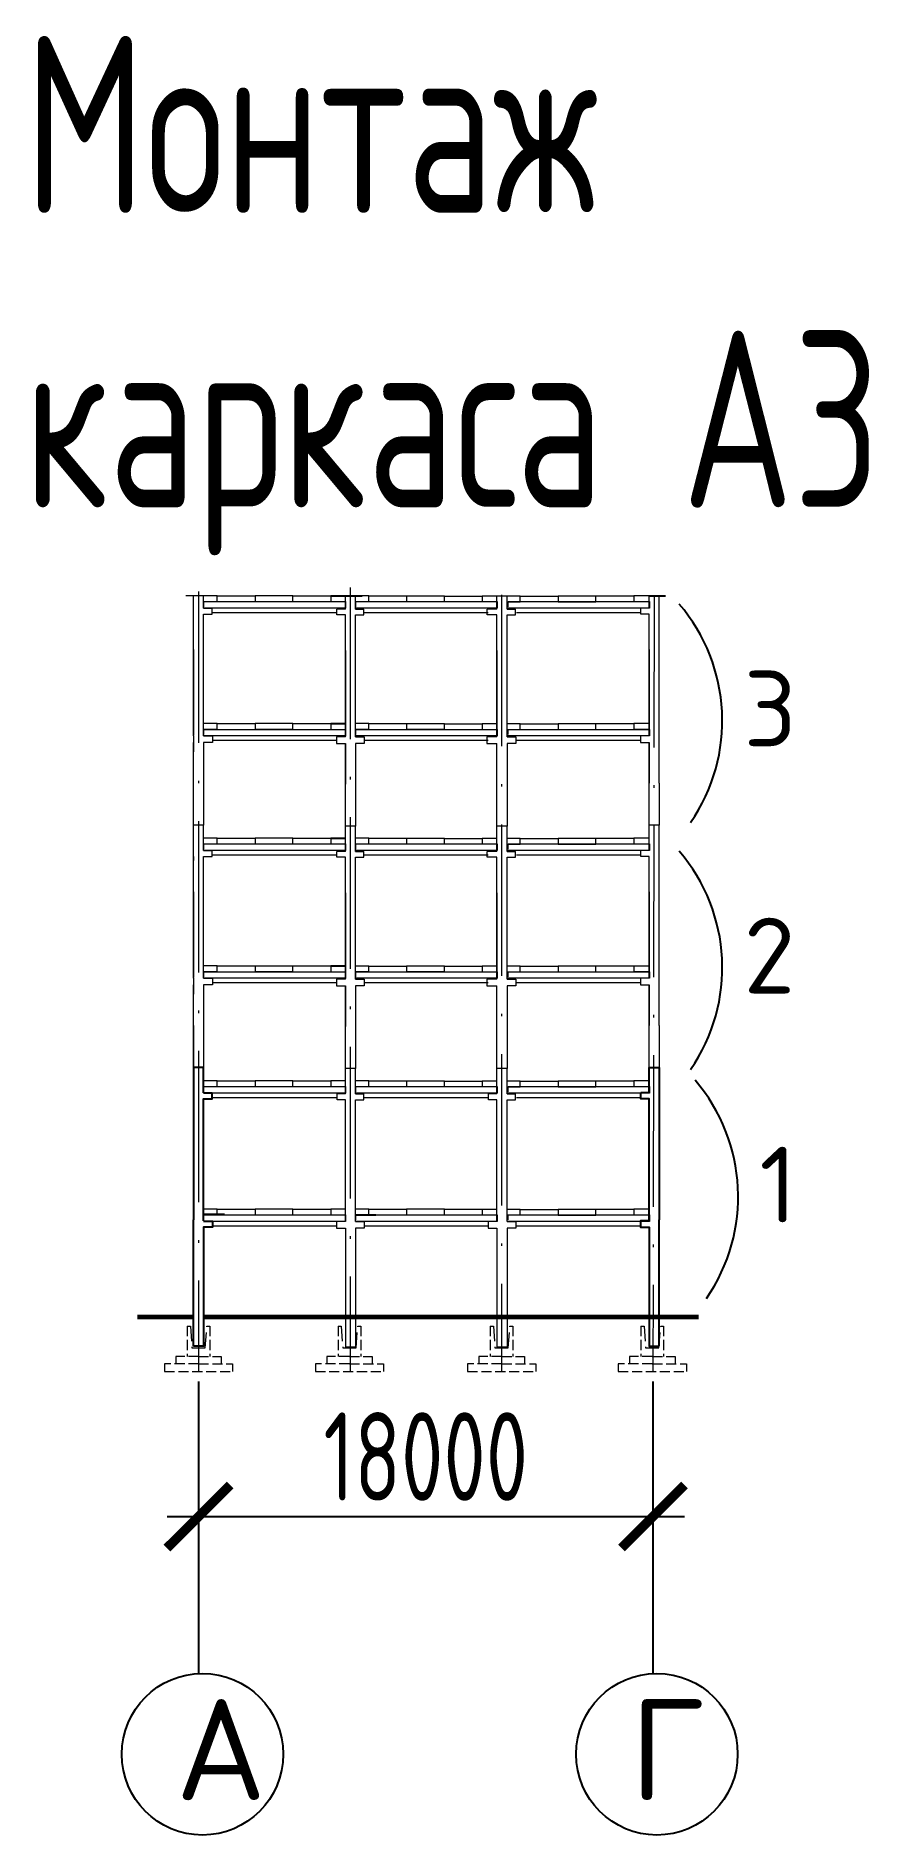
# Paper-space layout 'Лист3' of a CAD drawing. Header units: millimetres. Extents: x 76 to 109, y 129.3 to 200.6.
import ezdxf

# ---------------------------------------------------------------- set-up
doc = ezdxf.new("R2010")
doc.units = ezdxf.units.MM
doc.header["$LTSCALE"] = 0.5
doc.linetypes.add('ACAD_ISO10W100', pattern=[18, 12, -3, 0, -3])
doc.linetypes.add('JIS_02_4.0', pattern=[5.5, 4, -1.5])
doc.layers.add('ЛИНИИ_045', color=254, linetype='Continuous')
doc.layers.add('размеры', color=7, linetype='Continuous')
for name, color, linetype, lineweight in [('ТОНКИЕе', 7, 'Continuous', 25), ('Я Тонкая', 2, 'Continuous', 15), ('Я Штриховая', 6, 'JIS_02_4.0', 15), ('яОсевая', 3, 'ACAD_ISO10W100', 15), ('яТолстая', 1, 'Continuous', 60), ('яШтриховая', 6, 'JIS_02_4.0', 15)]:
    doc.layers.add(name, color=color, linetype=linetype, lineweight=lineweight)
doc.styles.add('Наклонный', font='isocpeur.ttf', dxfattribs={"width": 0.7, "height": 3.5})
doc.styles.add('Наклонный 5', font='isocpeur.ttf', dxfattribs={"height": 7})
doc.dimstyles.new('СТРОИТЕЛЬНЫЙ', dxfattribs={"dimtxt": 3.5, "dimasz": 2.5, "dimexe": 1.25, "dimexo": 0.625, "dimtad": 1, "dimdec": 0, "dimlfac": 500, "dimdsep": 46, "dimtxsty": 'Наклонный', "dimblk1": 'ARCHTICK', "dimblk2": 'ARCHTICK', "dimsah": 1, "dimcen": 0, "dimdle": 1.25, "dimadec": 0, "dimazin": 0, "dimtfac": 0.75, "dimtdec": 0, "dimtmove": 0, "dimatfit": 3, "dimldrblk": 'ARCHTICK', "dimfxl": 1, "dimtolj": 1, "dimtzin": 0, "dimarcsym": 0})

# ---------------------------------------------------------------- blocks, each defined once
blk = doc.blocks.new('_ArchTick')
at = {"color": 0, "linetype": 'ByBlock', "const_width": 0.15}
blk.add_lwpolyline([(-0.5, -0.5), (0.5, 0.5)], dxfattribs=at)
blk = doc.blocks.new('*D851')
at = {"layer": 'Defpoints', "color": 0}
for p in [(82.477, 145.238), (100.477, 145.238), (100.477, 141.934)]:
    blk.add_point(p, dxfattribs=at)
at = {"layer": 'размеры', "color": 0, "lineweight": -2}
for p, q in [((82.477, 144.613), (82.477, 140.684)), ((100.477, 144.613), (100.477, 140.684)), ((81.227, 141.934), (101.727, 141.934))]:
    blk.add_line(p, q, dxfattribs=at)
at = {"layer": 'размеры', "color": 0, "lineweight": -2, "xscale": 2.5, "yscale": 2.5, "zscale": 2.5, "rotation": 180}
blk.add_blockref('_ArchTick', (82.477, 141.934), dxfattribs=at)
at = {"layer": 'размеры', "color": 0, "lineweight": -2, "xscale": 2.5, "yscale": 2.5, "zscale": 2.5}
blk.add_blockref('_ArchTick', (100.477, 141.934), dxfattribs=at)
at = {"layer": 'размеры', "color": 0, "insert": (91.477, 144.309), "char_height": 3.5, "attachment_point": 5, "style": 'Наклонный'}
blk.add_mtext('\\A1;18000', dxfattribs=at)

psp = doc.layouts.new('Лист3')

# ---------------------------------------------------------------- linework, layer by layer
at = {"lineweight": 20}
for points in [[(82.6765, 178.1911), (83.2165, 178.1911), (83.2165, 178.4111), (81.977, 178.4123)], [(82.2764, 172.8585), (82.2764, 178.4111)], [(82.6769, 177.9188), (82.6769, 177.9188), (82.6769, 177.9188), (82.6767, 178.4111)], [(83.2165, 178.1911), (83.2165, 178.4111), (84.7165, 178.4111), (84.7165, 178.181)], [(84.7165, 178.187), (84.7165, 178.187), (86.2165, 178.187), (86.2165, 178.407), (84.7165, 178.407), (84.7165, 178.187)], [(86.2165, 178.1911), (86.2165, 178.4111), (87.7165, 178.4111), (87.7165, 178.181)], [(88.2939, 177.8809), (88.2942, 178.4092)], [(88.695, 177.8809), (88.695, 177.8809), (88.695, 177.8809), (88.6947, 178.4079)], [(88.6952, 178.187), (89.2165, 178.187), (89.2165, 178.407), (88.6952, 178.407)], [(89.2165, 178.187), (89.2165, 178.407), (90.7165, 178.407), (90.7165, 178.1769)], [(90.7165, 178.1829), (90.7165, 178.1829), (92.2165, 178.1829), (92.2165, 178.4029), (90.7165, 178.4029), (90.7165, 178.1829)], [(92.2165, 178.1829), (92.2165, 178.4029), (93.7165, 178.4029), (93.7165, 178.1728)], [(95.2165, 178.3987), (93.7165, 178.3987), (93.7165, 178.1787)], [(94.2955, 177.8809), (94.2958, 178.3987)], [(94.6966, 177.8809), (94.6966, 177.8809), (94.6966, 177.8809), (94.6963, 178.3987)], [(94.6968, 178.1787), (95.2165, 178.1787), (95.2165, 178.3987), (94.6968, 178.3987)], [(95.2165, 178.1787), (95.2165, 178.3987), (96.7165, 178.3987), (96.7165, 178.1686)], [(96.7165, 178.1746), (96.7165, 178.1746), (98.2165, 178.1746), (98.2165, 178.3946), (96.7165, 178.3946), (96.7165, 178.1746)], [(98.2165, 178.1911), (98.2165, 178.4111), (99.7165, 178.4111), (99.7165, 178.181)], [(99.7165, 178.187), (99.7165, 178.187), (100.3269, 178.187), (100.3269, 178.407), (99.7165, 178.407), (99.7165, 178.187)], [(100.3257, 177.9188), (100.3259, 178.407)], [(100.7262, 177.6062), (100.7262, 177.6062), (100.7262, 177.6062), (100.7262, 178.407)], [(82.6764, 177.5218), (82.6764, 177.6905), (83.0096, 177.6905), (83.0096, 177.9222)], [(82.6764, 172.8585), (82.6764, 177.6062)], [(82.6875, 177.981), (82.6875, 178.181), (88.2925, 178.181), (88.2925, 177.9188), (82.6769, 177.9188)], [(82.6769, 177.9188), (83.0096, 177.9222)], [(83.0186, 177.7468), (87.9329, 177.7468)], [(88.2945, 177.6527), (88.2945, 177.6527), (87.9612, 177.6527), (87.9612, 177.8843)], [(88.2939, 177.8809), (87.9612, 177.8843)], [(88.2945, 172.8206), (88.294, 177.6527)], [(88.7014, 177.981), (88.7014, 178.181), (94.3064, 178.181), (94.3064, 177.9188), (88.6908, 177.9188)], [(88.6945, 177.4839), (88.6945, 177.6527), (89.0277, 177.6527), (89.0277, 177.8843)], [(88.6945, 172.8206), (88.6945, 177.5683)], [(88.695, 177.8809), (89.0277, 177.8843)], [(89.0325, 177.7468), (93.9468, 177.7468)], [(94.2961, 177.6527), (94.2961, 177.6527), (93.9068, 177.6527), (93.9068, 177.8843)], [(94.2961, 177.8809), (93.9068, 177.8843)], [(94.2961, 172.8206), (94.2956, 177.6527)], [(94.2961, 177.4839), (94.2961, 177.6527)], [(94.6961, 177.4839), (94.6961, 177.6527), (95.0293, 177.6527), (95.0293, 177.8843)], [(94.6961, 172.8206), (94.6961, 177.5683)], [(94.6966, 177.8809), (95.0293, 177.8843)], [(94.7365, 177.981), (94.7365, 178.181), (100.3414, 178.181), (100.3414, 177.9188), (94.7259, 177.9188)], [(95.0676, 177.7468), (99.9819, 177.7468)], [(100.3262, 177.6905), (100.3262, 177.6905), (99.993, 177.6905), (99.993, 177.9222)], [(100.3257, 177.9188), (99.993, 177.9222)], [(100.3262, 172.8585), (100.3262, 177.6905)], [(100.7262, 170.9877), (100.7262, 177.6062)], [(82.2764, 176.2811), (82.2764, 172.8905)], [(88.2945, 176.2432), (88.2945, 172.8527)], [(94.2961, 176.2432), (94.2961, 172.8527)], [(100.3262, 176.2811), (100.3262, 172.8905)], [(82.676, 173.1308), (83.216, 173.1308), (83.216, 173.3508), (82.676, 173.3508)], [(83.216, 173.1308), (83.216, 173.3508), (84.716, 173.3508), (84.716, 173.1208)], [(84.716, 173.1267), (84.716, 173.1267), (86.216, 173.1267), (86.216, 173.3467), (84.716, 173.3467), (84.716, 173.1267)], [(86.216, 173.1308), (86.216, 173.3508), (87.716, 173.3508), (87.716, 173.1208)], [(88.6946, 173.1267), (89.216, 173.1267), (89.216, 173.3467), (88.6946, 173.3467)], [(89.216, 173.1267), (89.216, 173.3467), (90.716, 173.3467), (90.716, 173.1166)], [(90.716, 173.1226), (90.716, 173.1226), (92.216, 173.1226), (92.216, 173.3426), (90.716, 173.3426), (90.716, 173.1226)], [(92.216, 173.1226), (92.216, 173.3426), (93.716, 173.3426), (93.716, 173.1125)], [(94.2962, 173.3384), (93.716, 173.3384), (93.716, 173.1184)], [(94.6962, 173.1184), (95.216, 173.1184), (95.216, 173.3384), (94.6962, 173.3384)], [(95.216, 173.1184), (95.216, 173.3384), (96.716, 173.3384), (96.716, 173.1083)], [(96.716, 173.1143), (96.716, 173.1143), (98.216, 173.1143), (98.216, 173.3343), (96.716, 173.3343), (96.716, 173.1143)], [(98.216, 173.1308), (98.216, 173.3508), (99.716, 173.3508), (99.716, 173.1208)], [(99.716, 173.1267), (99.716, 173.1267), (100.3264, 173.1267), (100.3264, 173.3467), (99.716, 173.3467), (99.716, 173.1267)], [(82.2764, 172.8585), (82.2764, 172.8905)], [(82.2764, 172.8585), (82.2783, 172.8322), (82.2783, 172.574), (82.2764, 172.6004), (82.2764, 172.2283)], [(82.2764, 169.3249), (82.2764, 172.6004)], [(82.687, 172.9208), (82.687, 173.1208), (88.2919, 173.1208), (88.2919, 172.8585), (82.6764, 172.8585)], [(82.6764, 172.8585), (83.0247, 172.8585), (83.0247, 172.6004), (82.6764, 172.6004), (82.6764, 170.9877)], [(83.0181, 172.6865), (87.9324, 172.6865)], [(88.2945, 172.8206), (87.9461, 172.8206), (87.9461, 172.5625), (88.2945, 172.5625), (88.2945, 170.9498)], [(88.2945, 172.8206), (88.2945, 172.8527)], [(88.2945, 169.287), (88.2945, 172.5625)], [(88.2963, 172.5362), (88.2945, 172.5625), (88.2945, 172.1904)], [(88.7009, 172.9208), (88.7009, 173.1208), (94.3058, 173.1208), (94.3058, 172.8585), (88.6903, 172.8585)], [(88.6945, 172.8206), (89.0428, 172.8206), (89.0428, 172.5625), (88.6945, 172.5625), (88.6945, 170.9498)], [(89.032, 172.6865), (93.9463, 172.6865)], [(94.2961, 172.8206), (93.8917, 172.8206), (93.8917, 172.5625), (94.2961, 172.5625), (94.2961, 172.5625)], [(94.2961, 172.8206), (94.2961, 172.8527)], [(94.2961, 169.287), (94.2961, 172.5625)], [(94.6961, 172.8206), (95.0444, 172.8206), (95.0444, 172.5625), (94.6961, 172.5625), (94.6961, 170.9498)], [(94.736, 172.9208), (94.736, 173.1208), (100.3409, 173.1208), (100.3409, 172.8585), (94.7254, 172.8585)], [(95.0671, 172.6865), (99.9814, 172.6865)], [(100.3262, 172.8585), (99.9779, 172.8585), (99.9779, 172.6004), (100.3262, 172.6004), (100.3262, 170.9877)], [(100.3262, 172.8585), (100.3262, 172.8905)], [(100.3262, 169.3249), (100.3262, 172.6004)], [(82.6764, 170.9877), (82.6764, 169.3194), (82.2764, 169.3249)], [(88.6945, 170.9498), (88.6945, 169.2816), (88.2945, 169.287)], [(94.6961, 170.9498), (94.6961, 169.2816), (94.2961, 169.287)], [(100.7262, 170.9877), (100.7262, 169.3194), (100.3262, 169.3249)], [(82.2759, 168.3161), (82.2764, 169.3194)], [(82.6769, 168.3161), (82.6769, 168.3161), (82.6769, 168.3161), (82.6764, 169.3194), (82.2764, 169.3194)], [(88.2939, 168.2782), (88.2945, 169.2816)], [(88.695, 168.2782), (88.695, 168.2782), (88.695, 168.2782), (88.6945, 169.2816), (88.2945, 169.2816)], [(94.2955, 168.2782), (94.2961, 169.2816)], [(94.6966, 168.2782), (94.6966, 168.2782), (94.6966, 168.2782), (94.6961, 169.2816), (94.2961, 169.2816)], [(100.3257, 168.3161), (100.3262, 169.3194)], [(100.7262, 168.0034), (100.7262, 168.0034), (100.7262, 168.0034), (100.7262, 169.3194), (100.3262, 169.3194)], [(82.2764, 163.2558), (82.2759, 168.3161)], [(82.2764, 167.919), (82.2764, 168.3161), (82.2764, 168.3161), (82.2764, 168.3161)], [(82.6764, 167.919), (82.6764, 168.0878), (83.0096, 168.0878), (83.0096, 168.3194)], [(82.6769, 168.5884), (83.2169, 168.5884), (83.2169, 168.8084), (82.6769, 168.8084)], [(82.6769, 168.3161), (83.0096, 168.3194)], [(82.688, 168.3783), (82.688, 168.5783), (88.2929, 168.5783), (88.2929, 168.3161), (82.6774, 168.3161)], [(83.2169, 168.5884), (83.2169, 168.8084), (84.7169, 168.8084), (84.7169, 168.5783)], [(84.7169, 168.5843), (84.7169, 168.5843), (86.2169, 168.5843), (86.2169, 168.8043), (84.7169, 168.8043), (84.7169, 168.5843)], [(86.2169, 168.5884), (86.2169, 168.8084), (87.7169, 168.8084), (87.7169, 168.5783)], [(88.2945, 168.0499), (88.2945, 168.0499), (87.9612, 168.0499), (87.9612, 168.2816)], [(88.2939, 168.2782), (87.9612, 168.2816)], [(88.7019, 168.3783), (88.7019, 168.5783), (94.3068, 168.5783), (94.3068, 168.3161), (88.6913, 168.3161)], [(88.6945, 167.8812), (88.6945, 168.0499), (89.0277, 168.0499), (89.0277, 168.2816)], [(88.695, 168.2782), (89.0277, 168.2816)], [(88.6956, 168.5843), (89.2169, 168.5843), (89.2169, 168.8043), (88.6956, 168.8043)], [(89.2169, 168.5843), (89.2169, 168.8043), (90.7169, 168.8043), (90.7169, 168.5742)], [(90.7169, 168.5801), (90.7169, 168.5801), (92.2169, 168.5801), (92.2169, 168.8001), (90.7169, 168.8001), (90.7169, 168.5801)], [(92.2169, 168.5801), (92.2169, 168.8001), (93.7169, 168.8001), (93.7169, 168.57)], [(94.2972, 168.796), (93.7169, 168.796), (93.7169, 168.576)], [(94.2961, 168.0499), (94.2961, 168.0499), (93.9068, 168.0499), (93.9068, 168.2816)], [(94.2961, 168.2782), (93.9068, 168.2816)], [(94.6961, 167.8812), (94.6961, 168.0499), (95.0293, 168.0499), (95.0293, 168.2816)], [(94.6966, 168.2782), (95.0293, 168.2816)], [(94.6972, 168.576), (95.2169, 168.576), (95.2169, 168.796), (94.6972, 168.796)], [(94.7369, 168.3783), (94.7369, 168.5783), (100.3419, 168.5783), (100.3419, 168.3161), (94.7263, 168.3161)], [(95.2169, 168.576), (95.2169, 168.796), (96.7169, 168.796), (96.7169, 168.5659)], [(96.7169, 168.5719), (96.7169, 168.5719), (98.2169, 168.5719), (98.2169, 168.7919), (96.7169, 168.7919), (96.7169, 168.5719)], [(98.2169, 168.5884), (98.2169, 168.8084), (99.7169, 168.8084), (99.7169, 168.5783)], [(99.7169, 168.5843), (99.7169, 168.5843), (100.3274, 168.5843), (100.3274, 168.8043), (99.7169, 168.8043), (99.7169, 168.5843)], [(100.3262, 168.0878), (100.3262, 168.0878), (99.993, 168.0878), (99.993, 168.3194)], [(100.3257, 168.3161), (99.993, 168.3194)], [(82.2764, 168.0878), (82.2764, 167.919)], [(82.6764, 163.2558), (82.6764, 168.0034)], [(83.0191, 168.1441), (87.9334, 168.1441)], [(88.2945, 163.2179), (88.294, 168.0499)], [(88.6945, 163.2179), (88.6945, 167.9655)], [(89.033, 168.1441), (93.9472, 168.1441)], [(94.2961, 163.2179), (94.2956, 168.0499)], [(94.2961, 167.8812), (94.2961, 168.0499)], [(94.6961, 163.2179), (94.6961, 167.9655)], [(95.0681, 168.1441), (99.9823, 168.1441)], [(100.3262, 163.2558), (100.3262, 168.0878)], [(100.7262, 161.3849), (100.7262, 168.0034)], [(82.2764, 166.6784), (82.2764, 163.2878)], [(88.2945, 166.6405), (88.2945, 163.2499)], [(94.2961, 166.6405), (94.2961, 163.2499)], [(100.3262, 166.6784), (100.3262, 163.2878)], [(82.2764, 163.2558), (82.2764, 163.2878)], [(82.2764, 163.2558), (82.2783, 163.2294), (82.2783, 162.9713), (82.2764, 162.9977), (82.2764, 162.6256)], [(82.676, 163.5281), (83.216, 163.5281), (83.216, 163.7481), (82.676, 163.7481)], [(82.687, 163.318), (82.687, 163.518), (88.2919, 163.518), (88.2919, 163.2558), (82.6764, 163.2558)], [(82.6764, 163.2558), (83.0247, 163.2558), (83.0247, 162.9977), (82.6764, 162.9977), (82.6764, 161.3849)], [(83.216, 163.5281), (83.216, 163.7481), (84.716, 163.7481), (84.716, 163.518)], [(84.716, 163.524), (84.716, 163.524), (86.216, 163.524), (86.216, 163.744), (84.716, 163.744), (84.716, 163.524)], [(86.216, 163.5281), (86.216, 163.7481), (87.716, 163.7481), (87.716, 163.518)], [(88.2945, 163.2179), (88.2945, 163.2499)], [(88.7009, 163.318), (88.7009, 163.518), (94.3058, 163.518), (94.3058, 163.2558), (88.6903, 163.2558)], [(88.6946, 163.524), (89.216, 163.524), (89.216, 163.744), (88.6946, 163.744)], [(89.216, 163.524), (89.216, 163.744), (90.716, 163.744), (90.716, 163.5139)], [(90.716, 163.5198), (90.716, 163.5198), (92.216, 163.5198), (92.216, 163.7398), (90.716, 163.7398), (90.716, 163.5198)], [(92.216, 163.5198), (92.216, 163.7398), (93.716, 163.7398), (93.716, 163.5098)], [(94.2962, 163.7357), (93.716, 163.7357), (93.716, 163.5157)], [(94.2961, 163.2179), (94.2961, 163.2499)], [(94.6962, 163.5157), (95.216, 163.5157), (95.216, 163.7357), (94.6962, 163.7357)], [(94.736, 163.318), (94.736, 163.518), (100.3409, 163.518), (100.3409, 163.2558), (94.7254, 163.2558)], [(95.216, 163.5157), (95.216, 163.7357), (96.716, 163.7357), (96.716, 163.5056)], [(96.716, 163.5116), (96.716, 163.5116), (98.216, 163.5116), (98.216, 163.7316), (96.716, 163.7316), (96.716, 163.5116)], [(98.216, 163.5281), (98.216, 163.7481), (99.716, 163.7481), (99.716, 163.518)], [(99.716, 163.524), (99.716, 163.524), (100.3264, 163.524), (100.3264, 163.744), (99.716, 163.744), (99.716, 163.524)], [(100.3262, 163.2558), (99.9779, 163.2558), (99.9779, 162.9977), (100.3262, 162.9977), (100.3262, 161.3849)], [(100.3262, 163.2558), (100.3262, 163.2878)], [(82.2764, 159.7222), (82.2764, 162.9977)], [(83.0181, 163.0838), (87.9324, 163.0838)], [(88.2945, 163.2179), (87.9461, 163.2179), (87.9461, 162.9598), (88.2945, 162.9598), (88.2945, 161.3471)], [(88.2945, 159.6843), (88.2945, 162.9598)], [(88.2963, 162.9334), (88.2945, 162.9598), (88.2945, 162.5877)], [(88.6945, 163.2179), (89.0428, 163.2179), (89.0428, 162.9598), (88.6945, 162.9598), (88.6945, 161.3471)], [(89.032, 163.0838), (93.9463, 163.0838)], [(94.2961, 163.2179), (93.8917, 163.2179), (93.8917, 162.9598), (94.2961, 162.9598), (94.2961, 162.9598)], [(94.2961, 159.6843), (94.2961, 162.9598)], [(94.6961, 163.2179), (95.0444, 163.2179), (95.0444, 162.9598), (94.6961, 162.9598), (94.6961, 161.3471)], [(95.0671, 163.0838), (99.9814, 163.0838)], [(100.3262, 159.7222), (100.3262, 162.9977)], [(82.6764, 161.3849), (82.6764, 159.7167), (82.2764, 159.7222)], [(82.2764, 161.3849), (82.2764, 159.7167), (82.6764, 159.7222)], [(88.6945, 161.3471), (88.6945, 159.6788), (88.2945, 159.6843)], [(94.6961, 161.3471), (94.6961, 159.6788), (94.2961, 159.6843)], [(100.7262, 161.3849), (100.7262, 159.7167), (100.3262, 159.7222)], [(88.2945, 158.6755), (88.2951, 159.6788)], [(88.6956, 158.6755), (88.6956, 158.6755), (88.6956, 158.6755), (88.6951, 159.6788), (88.2951, 159.6788)], [(94.2961, 158.6755), (94.2967, 159.6788)], [(94.6972, 158.6755), (94.6972, 158.6755), (94.6972, 158.6755), (94.6967, 159.6788), (94.2967, 159.6788)], [(82.6769, 158.9739), (83.2169, 158.9739), (83.2169, 159.1939), (82.6769, 159.1939)], [(82.688, 158.7638), (82.688, 158.9638), (88.2929, 158.9638), (88.2929, 158.7016), (82.6774, 158.7016)], [(83.2169, 158.9739), (83.2169, 159.1939), (84.7169, 159.1939), (84.7169, 158.9638)], [(84.7169, 158.9697), (84.7169, 158.9697), (86.2169, 158.9697), (86.2169, 159.1897), (84.7169, 159.1897), (84.7169, 158.9697)], [(86.2169, 158.9739), (86.2169, 159.1939), (87.7169, 159.1939), (87.7169, 158.9638)], [(88.2956, 159.1897), (87.7169, 159.1897), (87.7169, 158.9697)], [(88.7019, 158.7638), (88.7019, 158.9638), (94.3068, 158.9638), (94.3068, 158.7016), (88.6913, 158.7016)], [(88.6956, 158.9697), (89.2169, 158.9697), (89.2169, 159.1897), (88.6956, 159.1897)], [(89.2169, 158.9697), (89.2169, 159.1897), (90.7169, 159.1897), (90.7169, 158.9596)], [(90.7169, 158.9656), (90.7169, 158.9656), (92.2169, 158.9656), (92.2169, 159.1856), (90.7169, 159.1856), (90.7169, 158.9656)], [(92.2169, 158.9656), (92.2169, 159.1856), (93.7169, 159.1856), (93.7169, 158.9555)], [(94.2972, 159.1815), (93.7169, 159.1815), (93.7169, 158.9615)], [(94.6972, 158.9615), (95.2169, 158.9615), (95.2169, 159.1815), (94.6972, 159.1815)], [(94.7369, 158.7638), (94.7369, 158.9638), (100.3419, 158.9638), (100.3419, 158.7016), (94.7263, 158.7016)], [(95.2169, 158.9615), (95.2169, 159.1815), (96.7169, 159.1815), (96.7169, 158.9514)], [(96.7169, 158.9573), (96.7169, 158.9573), (98.2169, 158.9573), (98.2169, 159.1773), (96.7169, 159.1773), (96.7169, 158.9573)], [(98.2169, 158.9739), (98.2169, 159.1939), (99.7169, 159.1939), (99.7169, 158.9638)], [(99.7169, 158.9697), (99.7169, 158.9697), (100.3274, 158.9697), (100.3274, 159.1897), (99.7169, 159.1897), (99.7169, 158.9697)], [(83.0191, 158.5295), (87.9334, 158.5295)], [(88.2951, 153.6152), (88.2951, 158.4472), (87.9619, 158.4472), (87.9619, 158.6788)], [(88.2945, 158.6755), (87.9619, 158.6788)], [(88.6951, 153.6152), (88.6951, 158.4472), (89.0283, 158.4472), (89.0283, 158.6788)], [(88.6956, 158.6755), (89.0283, 158.6788)], [(89.033, 158.5295), (93.9472, 158.5295)], [(94.2967, 153.6152), (94.2967, 158.4472), (93.9634, 158.4472), (93.9634, 158.6788)], [(94.2961, 158.6755), (93.9634, 158.6788)], [(94.6967, 153.6152), (94.6967, 158.4472), (95.0299, 158.4472), (95.0299, 158.6788)], [(94.6972, 158.6755), (95.0299, 158.6788)], [(95.0681, 158.5295), (99.9823, 158.5295)], [(82.6764, 153.8924), (83.2164, 153.8924), (83.2164, 154.1124), (82.6764, 154.1124)], [(83.2164, 153.8924), (83.2164, 154.1124), (84.7164, 154.1124), (84.7164, 153.8823)], [(84.7164, 153.8882), (84.7164, 153.8882), (86.2164, 153.8882), (86.2164, 154.1082), (84.7164, 154.1082), (84.7164, 153.8882)], [(86.2164, 153.8924), (86.2164, 154.1124), (87.7164, 154.1124), (87.7164, 153.8823)], [(88.2951, 154.1082), (87.7164, 154.1082), (87.7164, 153.8882)], [(88.6951, 153.8882), (89.2164, 153.8882), (89.2164, 154.1082), (88.6951, 154.1082)], [(89.2164, 153.8882), (89.2164, 154.1082), (90.7164, 154.1082), (90.7164, 153.8781)], [(90.7164, 153.8841), (90.7164, 153.8841), (92.2164, 153.8841), (92.2164, 154.1041), (90.7164, 154.1041), (90.7164, 153.8841)], [(92.2164, 153.8841), (92.2164, 154.1041), (93.7164, 154.1041), (93.7164, 153.874)], [(94.2967, 154.0999), (93.7164, 154.0999), (93.7164, 153.8799)], [(94.6967, 153.8799), (95.2164, 153.8799), (95.2164, 154.0999), (94.6967, 154.0999)], [(95.2164, 153.8799), (95.2164, 154.0999), (96.7164, 154.0999), (96.7164, 153.8698)], [(96.7164, 153.8758), (96.7164, 153.8758), (98.2164, 153.8758), (98.2164, 154.0958), (96.7164, 154.0958), (96.7164, 153.8758)], [(98.2164, 153.8924), (98.2164, 154.1124), (99.7164, 154.1124), (99.7164, 153.8823)], [(99.7164, 153.8882), (99.7164, 153.8882), (100.3268, 153.8882), (100.3268, 154.1082), (99.7164, 154.1082), (99.7164, 153.8882)], [(82.6874, 153.6823), (82.6874, 153.8823), (88.2924, 153.8823), (88.2924, 153.62), (82.6768, 153.62)], [(83.0185, 153.448), (87.9328, 153.448)], [(87.7164, 153.8882), (87.7164, 153.8882), (88.2951, 153.8882)], [(88.2951, 153.6152), (87.9468, 153.6152), (87.9468, 153.3571), (88.2951, 153.3571), (88.2951, 148.6418), (88.6951, 148.6472)], [(88.6951, 153.6152), (89.0434, 153.6152), (89.0434, 153.3571), (88.6951, 153.3571), (88.6951, 148.6418), (88.2951, 148.6472)], [(88.7013, 153.6823), (88.7013, 153.8823), (94.3063, 153.8823), (94.3063, 153.62), (88.6907, 153.62)], [(89.0324, 153.448), (93.9467, 153.448)], [(93.7164, 153.8799), (93.7164, 153.8799), (94.3063, 153.8799)], [(94.2967, 153.6152), (93.9484, 153.6152), (93.9484, 153.3571), (94.2967, 153.3571), (94.2967, 148.6418), (94.6967, 148.6472)], [(94.6967, 153.6152), (95.045, 153.6152), (95.045, 153.3571), (94.6967, 153.3571), (94.6967, 148.6418), (94.2967, 148.6472)], [(94.7364, 153.6823), (94.7364, 153.8823), (100.3413, 153.8823), (100.3413, 153.62), (94.7258, 153.62)], [(95.0675, 153.448), (99.9818, 153.448)]]:
    psp.add_lwpolyline(points, dxfattribs=at)
for points in [[(87.7165, 178.4111), (88.9558, 178.407)], [(100.3269, 178.407), (100.977, 178.4123)], [(87.716, 173.3508), (88.2919, 173.3508)], [(87.7169, 168.8084), (88.2929, 168.8084)], [(87.716, 163.7481), (88.2945, 163.7481)], [(82.6769, 158.7134), (82.6769, 158.7134), (82.6769, 158.7134), (82.6764, 159.7167), (82.2764, 159.7167), (82.2764, 153.6851)], [(100.3263, 158.7134), (100.3263, 158.7134), (100.3263, 158.7134), (100.3268, 159.7167), (100.7268, 159.7167), (100.7268, 153.6851)], [(82.6764, 153.6531), (82.6764, 158.4851), (83.0096, 158.4851), (83.0096, 158.7167)], [(82.6769, 158.7134), (83.0096, 158.7167)], [(100.3268, 153.6531), (100.3268, 158.4851), (99.9936, 158.4851), (99.9936, 158.7167)], [(100.3263, 158.7134), (99.9936, 158.7167)], [(82.2764, 148.6851), (82.2764, 153.6851)], [(82.6764, 153.6318), (83.0247, 153.6318), (83.0247, 153.3949), (82.6764, 153.3949), (82.6764, 148.6797), (82.2764, 148.6851)], [(100.3268, 153.6531), (99.9785, 153.6531), (99.9785, 153.3949), (100.3268, 153.3949), (100.3268, 148.6797), (100.7268, 148.6851)], [(100.7268, 148.6851), (100.7268, 153.6851)], [(82.477, 147.2861), (82.477, 143.1892)], [(100.477, 147.2861), (100.477, 143.1892)]]:
    psp.add_lwpolyline(points)
for points in [[(94.2961, 177.8809), (94.2961, 177.8809)], [(94.2961, 168.2782), (94.2961, 168.2782)]]:
    psp.add_lwpolyline(points, close=True, dxfattribs=at)
at = {"layer": 'ЛИНИИ_045', "color": 7}
for p, q in [((83.5086, 153.8924), (82.6979, 153.8924)), ((89.5004, 153.8727), (88.6896, 153.8727))]:
    psp.add_line(p, q, dxfattribs=at)
at = {"layer": 'ТОНКИЕе', "color": 0}
for points in [[(82.477, 141.9338), (82.477, 135.7091)], [(100.477, 141.9338), (100.477, 135.7091)]]:
    psp.add_lwpolyline(points, dxfattribs=at)
for centre in [(82.6328, 132.5129), (100.6328, 132.5129)]:
    psp.add_circle(centre, 3.2, dxfattribs=at)
for centre in [(96.1154, 173.4644), (96.1158, 163.6764), (96.7415, 154.6038)]:
    psp.add_arc(centre, 7.1099, 325.396018, 40.512787, dxfattribs=at)
at = {"layer": 'Я Тонкая', "color": 0}
psp.add_line((82.677, 148.6877), (82.277, 148.6877), dxfattribs=at)
at = {"layer": 'Я Штриховая', "color": 0}
psp.add_line((82.277, 149.8377), (81.977, 149.8377), dxfattribs=at)
at = {"layer": 'яОсевая', "color": 0}
for p, q in [((82.477, 178.5817), (82.477, 147.6784)), ((88.477, 178.7364), (88.477, 147.6784)), ((94.477, 178.4535), (94.477, 147.6784)), ((100.5266, 178.407), (100.477, 147.6784))]:
    psp.add_line(p, q, dxfattribs=at)
at = {"layer": 'яТолстая', "color": 0}
for p, q in [((80.0575, 149.8377), (82.277, 149.8377)), ((82.677, 149.8377), (102.2852, 149.8377))]:
    psp.add_line(p, q, dxfattribs=at)
at = {"layer": 'яШтриховая', "color": 0, "ltscale": 0.2, "transparency": 33554687}
for p, q in [((82.027, 149.4784), (82.027, 148.2784)), ((82.927, 149.4784), (82.927, 148.2784)), ((88.0034, 149.4784), (88.0034, 148.2784)), ((88.9034, 149.4784), (88.9034, 148.2784)), ((94.0325, 149.4784), (94.0325, 148.2784)), ((94.9325, 149.4784), (94.9325, 148.2784)), ((100.0018, 149.4784), (100.0018, 148.2784)), ((100.9018, 149.4784), (100.9018, 148.2784)), ((82.477, 148.2784), (81.577, 148.2784)), ((81.577, 148.2784), (81.577, 147.9784)), ((82.477, 148.2784), (83.377, 148.2784)), ((83.377, 148.2784), (83.377, 147.9784)), ((88.4534, 148.2784), (87.5534, 148.2784)), ((87.5534, 148.2784), (87.5534, 147.9784)), ((88.4534, 148.2784), (89.3534, 148.2784)), ((89.3534, 148.2784), (89.3534, 147.9784)), ((94.4825, 148.2784), (93.5825, 148.2784)), ((93.5825, 148.2784), (93.5825, 147.9784)), ((94.4825, 148.2784), (95.3825, 148.2784)), ((95.3825, 148.2784), (95.3825, 147.9784)), ((100.4518, 148.2784), (99.5518, 148.2784)), ((99.5518, 148.2784), (99.5518, 147.9784)), ((100.4518, 148.2784), (101.3518, 148.2784)), ((101.3518, 148.2784), (101.3518, 147.9784)), ((82.477, 147.9784), (81.127, 147.9784)), ((81.127, 147.9784), (81.127, 147.6784)), ((81.127, 147.6784), (83.827, 147.6784)), ((82.477, 147.9784), (83.827, 147.9784)), ((83.827, 147.9784), (83.827, 147.6784)), ((88.4534, 147.9784), (87.1034, 147.9784)), ((87.1034, 147.9784), (87.1034, 147.6784)), ((87.1034, 147.6784), (89.8034, 147.6784)), ((88.4534, 147.9784), (89.8034, 147.9784)), ((89.8034, 147.9784), (89.8034, 147.6784)), ((94.4825, 147.9784), (93.1325, 147.9784)), ((93.1325, 147.9784), (93.1325, 147.6784)), ((93.1325, 147.6784), (95.8325, 147.6784)), ((94.4825, 147.9784), (95.8325, 147.9784)), ((95.8325, 147.9784), (95.8325, 147.6784)), ((100.4518, 147.9784), (99.1018, 147.9784)), ((99.1018, 147.9784), (99.1018, 147.6784)), ((99.1018, 147.6784), (101.8018, 147.6784)), ((100.4518, 147.9784), (101.8018, 147.9784)), ((101.8018, 147.9784), (101.8018, 147.6784))]:
    psp.add_line(p, q, dxfattribs=at)
at = {"layer": 'яШтриховая', "color": 0, "ltscale": 0.3, "transparency": 33554687}
for p, q in [((82.027, 149.4784), (82.1542, 149.4784)), ((82.1542, 149.4784), (82.2127, 148.6186)), ((82.7408, 148.62), (82.8082, 149.4784)), ((82.8082, 149.4784), (82.927, 149.4784)), ((88.0034, 149.4784), (88.1306, 149.4784)), ((88.1306, 149.4784), (88.1891, 148.6186)), ((88.717, 148.6186), (88.7846, 149.4784)), ((88.7846, 149.4784), (88.9034, 149.4784)), ((94.0325, 149.4784), (94.1598, 149.4784)), ((94.1598, 149.4784), (94.2182, 148.6186)), ((94.7463, 148.62), (94.8137, 149.4784)), ((94.8137, 149.4784), (94.9325, 149.4784)), ((100.0018, 149.4784), (100.129, 149.4784)), ((100.129, 149.4784), (100.1875, 148.6186)), ((100.7156, 148.62), (100.783, 149.4784)), ((100.783, 149.4784), (100.9018, 149.4784)), ((82.2127, 148.6186), (82.677, 148.6186)), ((82.5453, 148.6186), (82.7408, 148.62)), ((88.1891, 148.6186), (88.717, 148.6186)), ((94.2182, 148.6186), (94.6825, 148.6186)), ((94.6825, 148.6186), (94.7463, 148.62)), ((100.1875, 148.6186), (100.6518, 148.6186)), ((100.6518, 148.6186), (100.7156, 148.62))]:
    psp.add_line(p, q, dxfattribs=at)

# ---------------------------------------------------------------- texts
at = {"layer": 'ТОНКИЕе', "color": 0, "attachment_point": 1}
for s, width, insert, char_height, style in [('Монтаж \\Pкаркаса АЗ', 660.87029, (75.5637, 200.5876), 7, 'Наклонный'), ('3', 1.831485, (104.0665, 175.4423), 3, 'Наклонный 5'), ('2', 1.831485, (104.0669, 165.6543), 3, 'Наклонный 5'), ('1', 1.831485, (104.6926, 156.5818), 3, 'Наклонный 5'), ('{\\Q0;А}', 1.852732, (81.5634, 134.699), 4, 'Наклонный 5'), ('{\\Q0;Г}', 1.852732, (99.5634, 134.699), 4, 'Наклонный 5')]:
    psp.add_mtext_dynamic_manual_height_columns(s, width=width, gutter_width=35, heights=[0], dxfattribs=dict(at, insert=insert, char_height=char_height, style=style))

# ---------------------------------------------------------------- dimensions: what is measured, and where the dimension line sits
at = {"layer": 'размеры', "color": 0}
dim = psp.add_linear_dim(base=(100.477, 141.9338), p1=(82.477, 145.2376), p2=(100.477, 145.2376), text='18000', dimstyle='СТРОИТЕЛЬНЫЙ', dxfattribs=at)
dim.commit()
dim.dimension.update_dxf_attribs({"geometry": '*D851', "text_midpoint": (91.477, 144.3088)})

doc.saveas('drawing.dxf')
